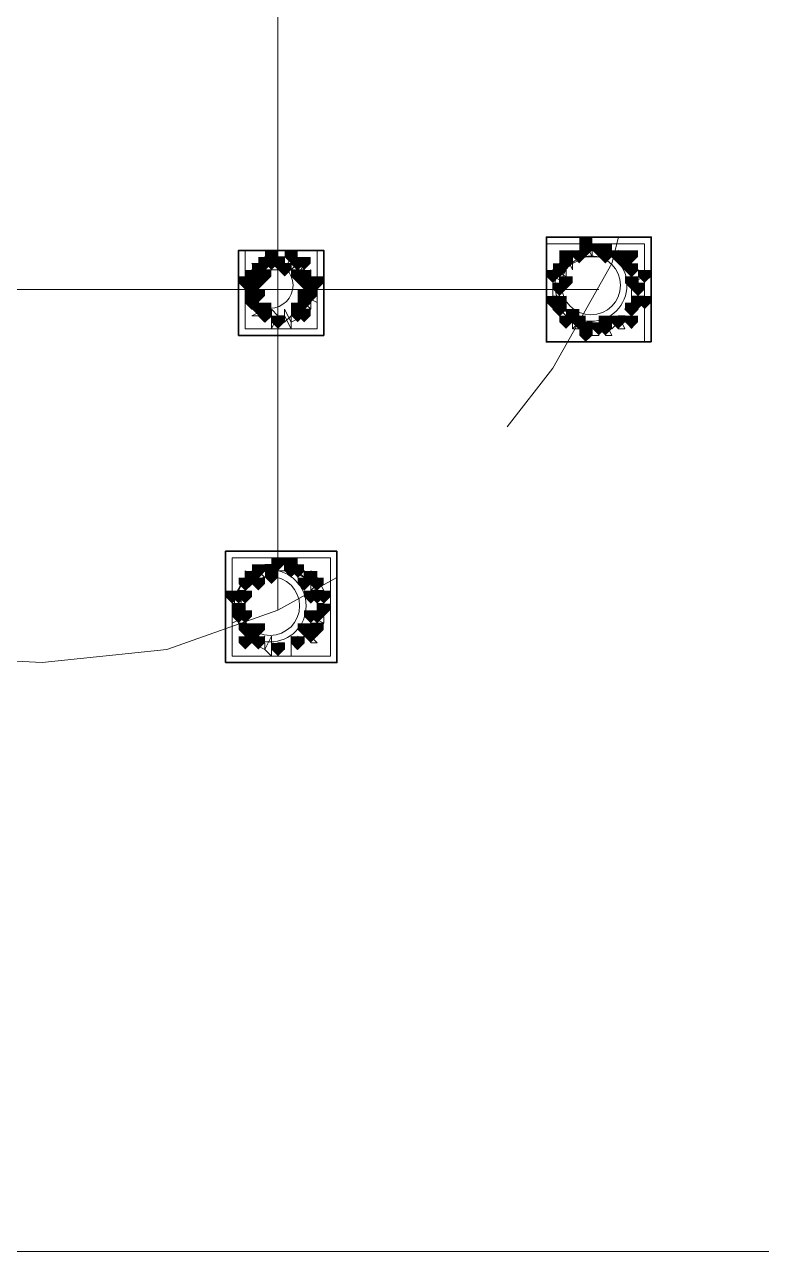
# Model space of a CAD drawing. Header units: millimetres. Extents: x 2315 to 4619, y 1334 to 1897.
# Drawn here: x 3584.15 to 3591.02, y 1530.21 to 1541.67 of the extents above; entities that cross this region are included whole.
import ezdxf

# ---------------------------------------------------------------- set-up
doc = ezdxf.new("R2010")
doc.units = ezdxf.units.MM
for name, color, linetype, true_color in [('PDF_10', 7, 'Continuous', 0x00b85c), ('PDF_AXIS', 7, 'Continuous', 0x00b85c), ('PDF_柱构件', 7, 'Continuous', 0x00b85c), ('PDF_转运站初步方案', 7, 'Continuous', 0x00b85c)]:
    doc.layers.add(name, color=color, linetype=linetype, true_color=true_color)
doc.layers.add('PDF_中心线层', color=1, linetype='Continuous')
doc.layers.add('PDF_粗实线层', color=7, linetype='Continuous')

msp = doc.modelspace()

# ---------------------------------------------------------------- hatches: boundary and pattern name
at = {"layer": 'PDF_10', "transparency": 33554559}
for points in [[(3589.503, 1539.62), (3589.442, 1539.62), (3589.442, 1539.558), (3589.503, 1539.497), (3589.564, 1539.558), (3589.564, 1539.62)], [(3589.503, 1539.62), (3589.442, 1539.62), (3589.442, 1539.558), (3589.503, 1539.497), (3589.564, 1539.558), (3589.564, 1539.62)], [(3589.503, 1539.62), (3589.442, 1539.62), (3589.442, 1539.558), (3589.503, 1539.497), (3589.564, 1539.558), (3589.564, 1539.62)], [(3586.388, 1539.497), (3586.327, 1539.497), (3586.327, 1539.436), (3586.388, 1539.375), (3586.449, 1539.436), (3586.449, 1539.497)], [(3586.388, 1539.497), (3586.327, 1539.497), (3586.327, 1539.436), (3586.388, 1539.375), (3586.449, 1539.436), (3586.449, 1539.497)], [(3586.51, 1539.497), (3586.449, 1539.497), (3586.449, 1539.436), (3586.51, 1539.375), (3586.571, 1539.436), (3586.571, 1539.497)], [(3586.51, 1539.497), (3586.449, 1539.497), (3586.449, 1539.436), (3586.51, 1539.375), (3586.571, 1539.436), (3586.571, 1539.497)], [(3586.693, 1539.497), (3586.632, 1539.497), (3586.632, 1539.436), (3586.693, 1539.375), (3586.754, 1539.436), (3586.754, 1539.497)], [(3586.693, 1539.497), (3586.632, 1539.497), (3586.632, 1539.436), (3586.693, 1539.375), (3586.754, 1539.436), (3586.754, 1539.497)], [(3589.32, 1539.558), (3589.259, 1539.558), (3589.259, 1539.497), (3589.32, 1539.436), (3589.381, 1539.497), (3589.381, 1539.558)], [(3589.32, 1539.558), (3589.259, 1539.558), (3589.259, 1539.497), (3589.32, 1539.436), (3589.381, 1539.497), (3589.381, 1539.558)], [(3589.686, 1539.558), (3589.625, 1539.558), (3589.625, 1539.497), (3589.686, 1539.436), (3589.747, 1539.497), (3589.747, 1539.558)], [(3589.686, 1539.558), (3589.625, 1539.558), (3589.625, 1539.497), (3589.686, 1539.436), (3589.747, 1539.497), (3589.747, 1539.558)], [(3586.266, 1539.375), (3586.204, 1539.375), (3586.204, 1539.314), (3586.266, 1539.253), (3586.327, 1539.314), (3586.327, 1539.375)], [(3586.266, 1539.375), (3586.204, 1539.375), (3586.204, 1539.314), (3586.266, 1539.253), (3586.327, 1539.314), (3586.327, 1539.375)], [(3586.754, 1539.375), (3586.693, 1539.375), (3586.693, 1539.314), (3586.754, 1539.253), (3586.815, 1539.314), (3586.815, 1539.375)], [(3586.754, 1539.375), (3586.693, 1539.375), (3586.693, 1539.314), (3586.754, 1539.253), (3586.815, 1539.314), (3586.815, 1539.375)], [(3589.136, 1539.436), (3589.075, 1539.436), (3589.075, 1539.375), (3589.136, 1539.314), (3589.197, 1539.375), (3589.197, 1539.436)], [(3589.136, 1539.436), (3589.075, 1539.436), (3589.075, 1539.375), (3589.136, 1539.314), (3589.197, 1539.375), (3589.197, 1539.436)], [(3589.808, 1539.436), (3589.747, 1539.436), (3589.747, 1539.375), (3589.808, 1539.314), (3589.869, 1539.375), (3589.869, 1539.436)], [(3589.808, 1539.436), (3589.747, 1539.436), (3589.747, 1539.375), (3589.808, 1539.314), (3589.869, 1539.375), (3589.869, 1539.436)], [(3589.808, 1539.436), (3589.747, 1539.436), (3589.747, 1539.375), (3589.808, 1539.314), (3589.869, 1539.375), (3589.869, 1539.436)], [(3586.266, 1539.253), (3586.204, 1539.253), (3586.204, 1539.192), (3586.266, 1539.131), (3586.327, 1539.192), (3586.327, 1539.253)], [(3586.266, 1539.253), (3586.204, 1539.253), (3586.204, 1539.192), (3586.266, 1539.131), (3586.327, 1539.192), (3586.327, 1539.253)], [(3586.815, 1539.253), (3586.754, 1539.253), (3586.754, 1539.192), (3586.815, 1539.131), (3586.876, 1539.192), (3586.876, 1539.253)], [(3586.815, 1539.253), (3586.754, 1539.253), (3586.754, 1539.192), (3586.815, 1539.131), (3586.876, 1539.192), (3586.876, 1539.253)], [(3589.136, 1539.253), (3589.075, 1539.253), (3589.075, 1539.192), (3589.136, 1539.131), (3589.197, 1539.192), (3589.197, 1539.253)], [(3589.136, 1539.253), (3589.075, 1539.253), (3589.075, 1539.192), (3589.136, 1539.131), (3589.197, 1539.192), (3589.197, 1539.253)], [(3589.869, 1539.253), (3589.808, 1539.253), (3589.808, 1539.192), (3589.869, 1539.131), (3589.93, 1539.192), (3589.93, 1539.253)], [(3589.869, 1539.253), (3589.808, 1539.253), (3589.808, 1539.192), (3589.869, 1539.131), (3589.93, 1539.192), (3589.93, 1539.253)], [(3586.266, 1539.131), (3586.204, 1539.131), (3586.204, 1539.07), (3586.266, 1539.009), (3586.327, 1539.07), (3586.327, 1539.131)], [(3586.266, 1539.131), (3586.204, 1539.131), (3586.204, 1539.07), (3586.266, 1539.009), (3586.327, 1539.07), (3586.327, 1539.131)], [(3586.754, 1539.131), (3586.693, 1539.131), (3586.693, 1539.07), (3586.754, 1539.009), (3586.815, 1539.07), (3586.815, 1539.131)], [(3586.754, 1539.131), (3586.693, 1539.131), (3586.693, 1539.07), (3586.754, 1539.009), (3586.815, 1539.07), (3586.815, 1539.131)], [(3589.136, 1539.07), (3589.075, 1539.07), (3589.075, 1539.009), (3589.136, 1538.948), (3589.197, 1539.009), (3589.197, 1539.07)], [(3589.136, 1539.07), (3589.075, 1539.07), (3589.075, 1539.009), (3589.136, 1538.948), (3589.197, 1539.009), (3589.197, 1539.07)], [(3589.808, 1539.07), (3589.747, 1539.07), (3589.747, 1539.009), (3589.808, 1538.948), (3589.869, 1539.009), (3589.869, 1539.07)], [(3589.808, 1539.07), (3589.747, 1539.07), (3589.747, 1539.009), (3589.808, 1538.948), (3589.869, 1539.009), (3589.869, 1539.07)], [(3589.808, 1539.07), (3589.747, 1539.07), (3589.747, 1539.009), (3589.808, 1538.948), (3589.869, 1539.009), (3589.869, 1539.07)], [(3586.388, 1539.009), (3586.327, 1539.009), (3586.327, 1538.948), (3586.388, 1538.887), (3586.449, 1538.948), (3586.449, 1539.009)], [(3586.388, 1539.009), (3586.327, 1539.009), (3586.327, 1538.948), (3586.388, 1538.887), (3586.449, 1538.948), (3586.449, 1539.009)], [(3586.388, 1539.009), (3586.327, 1539.009), (3586.327, 1538.948), (3586.388, 1538.887), (3586.449, 1538.948), (3586.449, 1539.009)], [(3586.51, 1538.948), (3586.449, 1538.948), (3586.449, 1538.887), (3586.51, 1538.825), (3586.571, 1538.887), (3586.571, 1538.948)], [(3586.51, 1538.948), (3586.449, 1538.948), (3586.449, 1538.887), (3586.51, 1538.825), (3586.571, 1538.887), (3586.571, 1538.948)], [(3586.693, 1539.009), (3586.632, 1539.009), (3586.632, 1538.948), (3586.693, 1538.887), (3586.754, 1538.948), (3586.754, 1539.009)], [(3586.693, 1539.009), (3586.632, 1539.009), (3586.632, 1538.948), (3586.693, 1538.887), (3586.754, 1538.948), (3586.754, 1539.009)], [(3589.32, 1538.948), (3589.259, 1538.948), (3589.259, 1538.887), (3589.32, 1538.825), (3589.381, 1538.887), (3589.381, 1538.948)], [(3589.32, 1538.948), (3589.259, 1538.948), (3589.259, 1538.887), (3589.32, 1538.825), (3589.381, 1538.887), (3589.381, 1538.948)], [(3589.686, 1538.948), (3589.625, 1538.948), (3589.625, 1538.887), (3589.686, 1538.825), (3589.747, 1538.887), (3589.747, 1538.948)], [(3589.686, 1538.948), (3589.625, 1538.948), (3589.625, 1538.887), (3589.686, 1538.825), (3589.747, 1538.887), (3589.747, 1538.948)], [(3589.503, 1538.887), (3589.442, 1538.887), (3589.442, 1538.825), (3589.503, 1538.764), (3589.564, 1538.825), (3589.564, 1538.887)], [(3589.503, 1538.887), (3589.442, 1538.887), (3589.442, 1538.825), (3589.503, 1538.764), (3589.564, 1538.825), (3589.564, 1538.887)], [(3586.327, 1536.627), (3586.266, 1536.627), (3586.266, 1536.565), (3586.327, 1536.504), (3586.388, 1536.565), (3586.388, 1536.627)], [(3586.327, 1536.627), (3586.266, 1536.627), (3586.266, 1536.565), (3586.327, 1536.504), (3586.388, 1536.565), (3586.388, 1536.627)], [(3586.51, 1536.688), (3586.449, 1536.688), (3586.449, 1536.627), (3586.51, 1536.565), (3586.571, 1536.627), (3586.571, 1536.688)], [(3586.51, 1536.688), (3586.449, 1536.688), (3586.449, 1536.627), (3586.51, 1536.565), (3586.571, 1536.627), (3586.571, 1536.688)], [(3586.693, 1536.627), (3586.632, 1536.627), (3586.632, 1536.565), (3586.693, 1536.504), (3586.754, 1536.565), (3586.754, 1536.627)], [(3586.693, 1536.627), (3586.632, 1536.627), (3586.632, 1536.565), (3586.693, 1536.504), (3586.754, 1536.565), (3586.754, 1536.627)], [(3586.204, 1536.504), (3586.143, 1536.504), (3586.143, 1536.443), (3586.204, 1536.382), (3586.266, 1536.443), (3586.266, 1536.504)], [(3586.204, 1536.504), (3586.143, 1536.504), (3586.143, 1536.443), (3586.204, 1536.382), (3586.266, 1536.443), (3586.266, 1536.504)], [(3586.876, 1536.504), (3586.815, 1536.504), (3586.815, 1536.443), (3586.876, 1536.382), (3586.937, 1536.443), (3586.937, 1536.504)], [(3586.876, 1536.504), (3586.815, 1536.504), (3586.815, 1536.443), (3586.876, 1536.382), (3586.937, 1536.443), (3586.937, 1536.504)], [(3586.143, 1536.26), (3586.082, 1536.26), (3586.082, 1536.199), (3586.143, 1536.138), (3586.204, 1536.199), (3586.204, 1536.26)], [(3586.143, 1536.26), (3586.082, 1536.26), (3586.082, 1536.199), (3586.143, 1536.138), (3586.204, 1536.199), (3586.204, 1536.26)], [(3586.937, 1536.26), (3586.876, 1536.26), (3586.876, 1536.199), (3586.937, 1536.138), (3586.999, 1536.199), (3586.999, 1536.26)], [(3586.937, 1536.26), (3586.876, 1536.26), (3586.876, 1536.199), (3586.937, 1536.138), (3586.999, 1536.199), (3586.999, 1536.26)], [(3586.204, 1536.077), (3586.143, 1536.077), (3586.143, 1536.016), (3586.204, 1535.955), (3586.266, 1536.016), (3586.266, 1536.077)], [(3586.204, 1536.077), (3586.143, 1536.077), (3586.143, 1536.016), (3586.204, 1535.955), (3586.266, 1536.016), (3586.266, 1536.077)], [(3586.876, 1536.077), (3586.815, 1536.077), (3586.815, 1536.016), (3586.876, 1535.955), (3586.937, 1536.016), (3586.937, 1536.077)], [(3586.876, 1536.077), (3586.815, 1536.077), (3586.815, 1536.016), (3586.876, 1535.955), (3586.937, 1536.016), (3586.937, 1536.077)], [(3586.327, 1535.955), (3586.266, 1535.955), (3586.266, 1535.894), (3586.327, 1535.832), (3586.388, 1535.894), (3586.388, 1535.955)], [(3586.327, 1535.955), (3586.266, 1535.955), (3586.266, 1535.894), (3586.327, 1535.832), (3586.388, 1535.894), (3586.388, 1535.955)], [(3586.693, 1535.955), (3586.632, 1535.955), (3586.632, 1535.894), (3586.693, 1535.832), (3586.754, 1535.894), (3586.754, 1535.955)], [(3586.693, 1535.955), (3586.632, 1535.955), (3586.632, 1535.894), (3586.693, 1535.832), (3586.754, 1535.894), (3586.754, 1535.955)], [(3586.51, 1535.894), (3586.449, 1535.894), (3586.449, 1535.832), (3586.51, 1535.771), (3586.571, 1535.832), (3586.571, 1535.894)], [(3586.51, 1535.894), (3586.449, 1535.894), (3586.449, 1535.832), (3586.51, 1535.771), (3586.571, 1535.832), (3586.571, 1535.894)]]:
    msp.add_hatch(color=256, dxfattribs=at).paths.add_polyline_path(points)
at = {"layer": 'PDF_柱构件', "transparency": 33554559}
for points in [[(3589.381, 1539.681), (3589.32, 1539.681), (3589.32, 1539.62), (3589.381, 1539.558), (3589.442, 1539.62), (3589.442, 1539.681)], [(3589.381, 1539.62), (3589.32, 1539.62), (3589.32, 1539.558), (3589.381, 1539.497), (3589.442, 1539.558), (3589.442, 1539.62)], [(3589.564, 1539.62), (3589.503, 1539.62), (3589.503, 1539.558), (3589.564, 1539.497), (3589.625, 1539.558), (3589.625, 1539.62)], [(3586.449, 1539.558), (3586.388, 1539.558), (3586.388, 1539.497), (3586.449, 1539.436), (3586.51, 1539.497), (3586.51, 1539.558)], [(3586.449, 1539.497), (3586.388, 1539.497), (3586.388, 1539.436), (3586.449, 1539.375), (3586.51, 1539.436), (3586.51, 1539.497)], [(3586.632, 1539.558), (3586.571, 1539.558), (3586.571, 1539.497), (3586.632, 1539.436), (3586.693, 1539.497), (3586.693, 1539.558)], [(3586.754, 1539.497), (3586.693, 1539.497), (3586.693, 1539.436), (3586.754, 1539.375), (3586.815, 1539.436), (3586.815, 1539.497)], [(3589.197, 1539.558), (3589.136, 1539.558), (3589.136, 1539.497), (3589.197, 1539.436), (3589.259, 1539.497), (3589.259, 1539.558)], [(3589.197, 1539.497), (3589.136, 1539.497), (3589.136, 1539.436), (3589.197, 1539.375), (3589.259, 1539.436), (3589.259, 1539.497)], [(3589.564, 1539.558), (3589.503, 1539.558), (3589.503, 1539.497), (3589.564, 1539.436), (3589.625, 1539.497), (3589.625, 1539.558)], [(3589.747, 1539.497), (3589.686, 1539.497), (3589.686, 1539.436), (3589.747, 1539.375), (3589.808, 1539.436), (3589.808, 1539.497)], [(3589.808, 1539.558), (3589.747, 1539.558), (3589.747, 1539.497), (3589.808, 1539.436), (3589.869, 1539.497), (3589.869, 1539.558)], [(3586.327, 1539.436), (3586.266, 1539.436), (3586.266, 1539.375), (3586.327, 1539.314), (3586.388, 1539.375), (3586.388, 1539.436)], [(3586.388, 1539.375), (3586.327, 1539.375), (3586.327, 1539.314), (3586.388, 1539.253), (3586.449, 1539.314), (3586.449, 1539.375)], [(3586.571, 1539.436), (3586.51, 1539.436), (3586.51, 1539.375), (3586.571, 1539.314), (3586.632, 1539.375), (3586.632, 1539.436)], [(3586.693, 1539.375), (3586.632, 1539.375), (3586.632, 1539.314), (3586.693, 1539.253), (3586.754, 1539.314), (3586.754, 1539.375)], [(3589.075, 1539.375), (3589.014, 1539.375), (3589.014, 1539.314), (3589.075, 1539.253), (3589.136, 1539.314), (3589.136, 1539.375)], [(3589.93, 1539.375), (3589.869, 1539.375), (3589.869, 1539.314), (3589.93, 1539.253), (3589.992, 1539.314), (3589.992, 1539.375)], [(3586.204, 1539.314), (3586.143, 1539.314), (3586.143, 1539.253), (3586.204, 1539.192), (3586.266, 1539.253), (3586.266, 1539.314)], [(3586.266, 1539.314), (3586.204, 1539.314), (3586.204, 1539.253), (3586.266, 1539.192), (3586.327, 1539.253), (3586.327, 1539.314)], [(3586.327, 1539.314), (3586.266, 1539.314), (3586.266, 1539.253), (3586.327, 1539.192), (3586.388, 1539.253), (3586.388, 1539.314)], [(3586.754, 1539.314), (3586.693, 1539.314), (3586.693, 1539.253), (3586.754, 1539.192), (3586.815, 1539.253), (3586.815, 1539.314)], [(3586.815, 1539.314), (3586.754, 1539.314), (3586.754, 1539.253), (3586.815, 1539.192), (3586.876, 1539.253), (3586.876, 1539.314)], [(3586.876, 1539.314), (3586.815, 1539.314), (3586.815, 1539.253), (3586.876, 1539.192), (3586.937, 1539.253), (3586.937, 1539.314)], [(3589.197, 1539.314), (3589.136, 1539.314), (3589.136, 1539.253), (3589.197, 1539.192), (3589.259, 1539.253), (3589.259, 1539.314)], [(3589.808, 1539.314), (3589.747, 1539.314), (3589.747, 1539.253), (3589.808, 1539.192), (3589.869, 1539.253), (3589.869, 1539.314)], [(3586.266, 1539.192), (3586.204, 1539.192), (3586.204, 1539.131), (3586.266, 1539.07), (3586.327, 1539.131), (3586.327, 1539.192)], [(3586.327, 1539.192), (3586.266, 1539.192), (3586.266, 1539.131), (3586.327, 1539.07), (3586.388, 1539.131), (3586.388, 1539.192)], [(3586.754, 1539.192), (3586.693, 1539.192), (3586.693, 1539.131), (3586.754, 1539.07), (3586.815, 1539.131), (3586.815, 1539.192)], [(3586.815, 1539.192), (3586.754, 1539.192), (3586.754, 1539.131), (3586.815, 1539.07), (3586.876, 1539.131), (3586.876, 1539.192)], [(3589.075, 1539.131), (3589.014, 1539.131), (3589.014, 1539.07), (3589.075, 1539.009), (3589.136, 1539.07), (3589.136, 1539.131)], [(3589.136, 1539.131), (3589.075, 1539.131), (3589.075, 1539.07), (3589.136, 1539.009), (3589.197, 1539.07), (3589.197, 1539.131)], [(3589.869, 1539.131), (3589.808, 1539.131), (3589.808, 1539.07), (3589.869, 1539.009), (3589.93, 1539.07), (3589.93, 1539.131)], [(3589.93, 1539.131), (3589.869, 1539.131), (3589.869, 1539.07), (3589.93, 1539.009), (3589.992, 1539.07), (3589.992, 1539.131)], [(3586.327, 1539.07), (3586.266, 1539.07), (3586.266, 1539.009), (3586.327, 1538.948), (3586.388, 1539.009), (3586.388, 1539.07)], [(3586.388, 1539.07), (3586.327, 1539.07), (3586.327, 1539.009), (3586.388, 1538.948), (3586.449, 1539.009), (3586.449, 1539.07)], [(3586.693, 1539.07), (3586.632, 1539.07), (3586.632, 1539.009), (3586.693, 1538.948), (3586.754, 1539.009), (3586.754, 1539.07)], [(3586.754, 1539.009), (3586.693, 1539.009), (3586.693, 1538.948), (3586.754, 1538.887), (3586.815, 1538.948), (3586.815, 1539.009)], [(3589.197, 1538.948), (3589.136, 1538.948), (3589.136, 1538.887), (3589.197, 1538.825), (3589.259, 1538.887), (3589.259, 1538.948)], [(3589.259, 1539.009), (3589.197, 1539.009), (3589.197, 1538.948), (3589.259, 1538.887), (3589.32, 1538.948), (3589.32, 1539.009)], [(3589.564, 1538.948), (3589.503, 1538.948), (3589.503, 1538.887), (3589.564, 1538.825), (3589.625, 1538.887), (3589.625, 1538.948)], [(3589.808, 1538.948), (3589.747, 1538.948), (3589.747, 1538.887), (3589.808, 1538.825), (3589.869, 1538.887), (3589.869, 1538.948)], [(3589.381, 1538.887), (3589.32, 1538.887), (3589.32, 1538.825), (3589.381, 1538.764), (3589.442, 1538.825), (3589.442, 1538.887)], [(3589.381, 1538.825), (3589.32, 1538.825), (3589.32, 1538.764), (3589.381, 1538.703), (3589.442, 1538.764), (3589.442, 1538.825)], [(3589.564, 1538.887), (3589.503, 1538.887), (3589.503, 1538.825), (3589.564, 1538.764), (3589.625, 1538.825), (3589.625, 1538.887)], [(3586.449, 1536.627), (3586.388, 1536.627), (3586.388, 1536.565), (3586.449, 1536.504), (3586.51, 1536.565), (3586.51, 1536.627)], [(3586.632, 1536.688), (3586.571, 1536.688), (3586.571, 1536.627), (3586.632, 1536.565), (3586.693, 1536.627), (3586.693, 1536.688)], [(3586.632, 1536.627), (3586.571, 1536.627), (3586.571, 1536.565), (3586.632, 1536.504), (3586.693, 1536.565), (3586.693, 1536.627)], [(3586.266, 1536.565), (3586.204, 1536.565), (3586.204, 1536.504), (3586.266, 1536.443), (3586.327, 1536.504), (3586.327, 1536.565)], [(3586.327, 1536.504), (3586.266, 1536.504), (3586.266, 1536.443), (3586.327, 1536.382), (3586.388, 1536.443), (3586.388, 1536.504)], [(3586.449, 1536.565), (3586.388, 1536.565), (3586.388, 1536.504), (3586.449, 1536.443), (3586.51, 1536.504), (3586.51, 1536.565)], [(3586.754, 1536.504), (3586.693, 1536.504), (3586.693, 1536.443), (3586.754, 1536.382), (3586.815, 1536.443), (3586.815, 1536.504)], [(3586.815, 1536.565), (3586.754, 1536.565), (3586.754, 1536.504), (3586.815, 1536.443), (3586.876, 1536.504), (3586.876, 1536.565)], [(3586.082, 1536.382), (3586.021, 1536.382), (3586.021, 1536.321), (3586.082, 1536.26), (3586.143, 1536.321), (3586.143, 1536.382)], [(3586.143, 1536.382), (3586.082, 1536.382), (3586.082, 1536.321), (3586.143, 1536.26), (3586.204, 1536.321), (3586.204, 1536.382)], [(3586.204, 1536.382), (3586.143, 1536.382), (3586.143, 1536.321), (3586.204, 1536.26), (3586.266, 1536.321), (3586.266, 1536.382)], [(3586.815, 1536.382), (3586.754, 1536.382), (3586.754, 1536.321), (3586.815, 1536.26), (3586.876, 1536.321), (3586.876, 1536.382)], [(3586.876, 1536.382), (3586.815, 1536.382), (3586.815, 1536.321), (3586.876, 1536.26), (3586.937, 1536.321), (3586.937, 1536.382)], [(3586.937, 1536.382), (3586.876, 1536.382), (3586.876, 1536.321), (3586.937, 1536.26), (3586.999, 1536.321), (3586.999, 1536.382)], [(3586.143, 1536.199), (3586.082, 1536.199), (3586.082, 1536.138), (3586.143, 1536.077), (3586.204, 1536.138), (3586.204, 1536.199)], [(3586.204, 1536.199), (3586.143, 1536.199), (3586.143, 1536.138), (3586.204, 1536.077), (3586.266, 1536.138), (3586.266, 1536.199)], [(3586.815, 1536.199), (3586.754, 1536.199), (3586.754, 1536.138), (3586.815, 1536.077), (3586.876, 1536.138), (3586.876, 1536.199)], [(3586.876, 1536.199), (3586.815, 1536.199), (3586.815, 1536.138), (3586.876, 1536.077), (3586.937, 1536.138), (3586.937, 1536.199)], [(3586.327, 1536.077), (3586.266, 1536.077), (3586.266, 1536.016), (3586.327, 1535.955), (3586.388, 1536.016), (3586.388, 1536.077)], [(3586.754, 1536.077), (3586.693, 1536.077), (3586.693, 1536.016), (3586.754, 1535.955), (3586.815, 1536.016), (3586.815, 1536.077)], [(3586.204, 1535.955), (3586.143, 1535.955), (3586.143, 1535.894), (3586.204, 1535.832), (3586.266, 1535.894), (3586.266, 1535.955)], [(3586.266, 1536.016), (3586.204, 1536.016), (3586.204, 1535.955), (3586.266, 1535.894), (3586.327, 1535.955), (3586.327, 1536.016)], [(3586.815, 1536.016), (3586.754, 1536.016), (3586.754, 1535.955), (3586.815, 1535.894), (3586.876, 1535.955), (3586.876, 1536.016)]]:
    msp.add_hatch(color=256, dxfattribs=at).paths.add_polyline_path(points)
at = {"layer": 'PDF_转运站初步方案', "transparency": 33554559}
for points in [[(3589.503, 1539.62), (3589.442, 1539.62), (3589.442, 1539.558), (3589.503, 1539.497), (3589.564, 1539.558), (3589.564, 1539.62)], [(3589.503, 1539.62), (3589.442, 1539.62), (3589.442, 1539.558), (3589.503, 1539.497), (3589.564, 1539.558), (3589.564, 1539.62)], [(3586.388, 1539.497), (3586.327, 1539.497), (3586.327, 1539.436), (3586.388, 1539.375), (3586.449, 1539.436), (3586.449, 1539.497)], [(3586.388, 1539.497), (3586.327, 1539.497), (3586.327, 1539.436), (3586.388, 1539.375), (3586.449, 1539.436), (3586.449, 1539.497)], [(3586.51, 1539.497), (3586.449, 1539.497), (3586.449, 1539.436), (3586.51, 1539.375), (3586.571, 1539.436), (3586.571, 1539.497)], [(3586.51, 1539.497), (3586.449, 1539.497), (3586.449, 1539.436), (3586.51, 1539.375), (3586.571, 1539.436), (3586.571, 1539.497)], [(3586.693, 1539.497), (3586.632, 1539.497), (3586.632, 1539.436), (3586.693, 1539.375), (3586.754, 1539.436), (3586.754, 1539.497)], [(3586.693, 1539.497), (3586.632, 1539.497), (3586.632, 1539.436), (3586.693, 1539.375), (3586.754, 1539.436), (3586.754, 1539.497)], [(3589.32, 1539.558), (3589.259, 1539.558), (3589.259, 1539.497), (3589.32, 1539.436), (3589.381, 1539.497), (3589.381, 1539.558)], [(3589.32, 1539.558), (3589.259, 1539.558), (3589.259, 1539.497), (3589.32, 1539.436), (3589.381, 1539.497), (3589.381, 1539.558)], [(3589.686, 1539.558), (3589.625, 1539.558), (3589.625, 1539.497), (3589.686, 1539.436), (3589.747, 1539.497), (3589.747, 1539.558)], [(3589.686, 1539.558), (3589.625, 1539.558), (3589.625, 1539.497), (3589.686, 1539.436), (3589.747, 1539.497), (3589.747, 1539.558)], [(3586.266, 1539.375), (3586.204, 1539.375), (3586.204, 1539.314), (3586.266, 1539.253), (3586.327, 1539.314), (3586.327, 1539.375)], [(3586.266, 1539.375), (3586.204, 1539.375), (3586.204, 1539.314), (3586.266, 1539.253), (3586.327, 1539.314), (3586.327, 1539.375)], [(3586.754, 1539.375), (3586.693, 1539.375), (3586.693, 1539.314), (3586.754, 1539.253), (3586.815, 1539.314), (3586.815, 1539.375)], [(3586.754, 1539.375), (3586.693, 1539.375), (3586.693, 1539.314), (3586.754, 1539.253), (3586.815, 1539.314), (3586.815, 1539.375)], [(3589.136, 1539.436), (3589.075, 1539.436), (3589.075, 1539.375), (3589.136, 1539.314), (3589.197, 1539.375), (3589.197, 1539.436)], [(3589.136, 1539.436), (3589.075, 1539.436), (3589.075, 1539.375), (3589.136, 1539.314), (3589.197, 1539.375), (3589.197, 1539.436)], [(3589.808, 1539.436), (3589.747, 1539.436), (3589.747, 1539.375), (3589.808, 1539.314), (3589.869, 1539.375), (3589.869, 1539.436)], [(3589.808, 1539.436), (3589.747, 1539.436), (3589.747, 1539.375), (3589.808, 1539.314), (3589.869, 1539.375), (3589.869, 1539.436)], [(3586.266, 1539.253), (3586.204, 1539.253), (3586.204, 1539.192), (3586.266, 1539.131), (3586.327, 1539.192), (3586.327, 1539.253)], [(3586.266, 1539.253), (3586.204, 1539.253), (3586.204, 1539.192), (3586.266, 1539.131), (3586.327, 1539.192), (3586.327, 1539.253)], [(3586.815, 1539.253), (3586.754, 1539.253), (3586.754, 1539.192), (3586.815, 1539.131), (3586.876, 1539.192), (3586.876, 1539.253)], [(3586.815, 1539.253), (3586.754, 1539.253), (3586.754, 1539.192), (3586.815, 1539.131), (3586.876, 1539.192), (3586.876, 1539.253)], [(3589.136, 1539.253), (3589.075, 1539.253), (3589.075, 1539.192), (3589.136, 1539.131), (3589.197, 1539.192), (3589.197, 1539.253)], [(3589.136, 1539.253), (3589.075, 1539.253), (3589.075, 1539.192), (3589.136, 1539.131), (3589.197, 1539.192), (3589.197, 1539.253)], [(3589.869, 1539.253), (3589.808, 1539.253), (3589.808, 1539.192), (3589.869, 1539.131), (3589.93, 1539.192), (3589.93, 1539.253)], [(3589.869, 1539.253), (3589.808, 1539.253), (3589.808, 1539.192), (3589.869, 1539.131), (3589.93, 1539.192), (3589.93, 1539.253)], [(3586.266, 1539.131), (3586.204, 1539.131), (3586.204, 1539.07), (3586.266, 1539.009), (3586.327, 1539.07), (3586.327, 1539.131)], [(3586.266, 1539.131), (3586.204, 1539.131), (3586.204, 1539.07), (3586.266, 1539.009), (3586.327, 1539.07), (3586.327, 1539.131)], [(3586.754, 1539.131), (3586.693, 1539.131), (3586.693, 1539.07), (3586.754, 1539.009), (3586.815, 1539.07), (3586.815, 1539.131)], [(3586.754, 1539.131), (3586.693, 1539.131), (3586.693, 1539.07), (3586.754, 1539.009), (3586.815, 1539.07), (3586.815, 1539.131)], [(3589.136, 1539.07), (3589.075, 1539.07), (3589.075, 1539.009), (3589.136, 1538.948), (3589.197, 1539.009), (3589.197, 1539.07)], [(3589.136, 1539.07), (3589.075, 1539.07), (3589.075, 1539.009), (3589.136, 1538.948), (3589.197, 1539.009), (3589.197, 1539.07)], [(3589.808, 1539.07), (3589.747, 1539.07), (3589.747, 1539.009), (3589.808, 1538.948), (3589.869, 1539.009), (3589.869, 1539.07)], [(3589.808, 1539.07), (3589.747, 1539.07), (3589.747, 1539.009), (3589.808, 1538.948), (3589.869, 1539.009), (3589.869, 1539.07)], [(3586.388, 1539.009), (3586.327, 1539.009), (3586.327, 1538.948), (3586.388, 1538.887), (3586.449, 1538.948), (3586.449, 1539.009)], [(3586.388, 1539.009), (3586.327, 1539.009), (3586.327, 1538.948), (3586.388, 1538.887), (3586.449, 1538.948), (3586.449, 1539.009)], [(3586.51, 1538.948), (3586.449, 1538.948), (3586.449, 1538.887), (3586.51, 1538.825), (3586.571, 1538.887), (3586.571, 1538.948)], [(3586.51, 1538.948), (3586.449, 1538.948), (3586.449, 1538.887), (3586.51, 1538.825), (3586.571, 1538.887), (3586.571, 1538.948)], [(3586.693, 1539.009), (3586.632, 1539.009), (3586.632, 1538.948), (3586.693, 1538.887), (3586.754, 1538.948), (3586.754, 1539.009)], [(3586.693, 1539.009), (3586.632, 1539.009), (3586.632, 1538.948), (3586.693, 1538.887), (3586.754, 1538.948), (3586.754, 1539.009)], [(3589.32, 1538.948), (3589.259, 1538.948), (3589.259, 1538.887), (3589.32, 1538.825), (3589.381, 1538.887), (3589.381, 1538.948)], [(3589.32, 1538.948), (3589.259, 1538.948), (3589.259, 1538.887), (3589.32, 1538.825), (3589.381, 1538.887), (3589.381, 1538.948)], [(3589.686, 1538.948), (3589.625, 1538.948), (3589.625, 1538.887), (3589.686, 1538.825), (3589.747, 1538.887), (3589.747, 1538.948)], [(3589.686, 1538.948), (3589.625, 1538.948), (3589.625, 1538.887), (3589.686, 1538.825), (3589.747, 1538.887), (3589.747, 1538.948)], [(3589.503, 1538.887), (3589.442, 1538.887), (3589.442, 1538.825), (3589.503, 1538.764), (3589.564, 1538.825), (3589.564, 1538.887)], [(3589.503, 1538.887), (3589.442, 1538.887), (3589.442, 1538.825), (3589.503, 1538.764), (3589.564, 1538.825), (3589.564, 1538.887)], [(3586.327, 1536.627), (3586.266, 1536.627), (3586.266, 1536.565), (3586.327, 1536.504), (3586.388, 1536.565), (3586.388, 1536.627)], [(3586.327, 1536.627), (3586.266, 1536.627), (3586.266, 1536.565), (3586.327, 1536.504), (3586.388, 1536.565), (3586.388, 1536.627)], [(3586.51, 1536.688), (3586.449, 1536.688), (3586.449, 1536.627), (3586.51, 1536.565), (3586.571, 1536.627), (3586.571, 1536.688)], [(3586.51, 1536.688), (3586.449, 1536.688), (3586.449, 1536.627), (3586.51, 1536.565), (3586.571, 1536.627), (3586.571, 1536.688)], [(3586.693, 1536.627), (3586.632, 1536.627), (3586.632, 1536.565), (3586.693, 1536.504), (3586.754, 1536.565), (3586.754, 1536.627)], [(3586.693, 1536.627), (3586.632, 1536.627), (3586.632, 1536.565), (3586.693, 1536.504), (3586.754, 1536.565), (3586.754, 1536.627)], [(3586.204, 1536.504), (3586.143, 1536.504), (3586.143, 1536.443), (3586.204, 1536.382), (3586.266, 1536.443), (3586.266, 1536.504)], [(3586.204, 1536.504), (3586.143, 1536.504), (3586.143, 1536.443), (3586.204, 1536.382), (3586.266, 1536.443), (3586.266, 1536.504)], [(3586.876, 1536.504), (3586.815, 1536.504), (3586.815, 1536.443), (3586.876, 1536.382), (3586.937, 1536.443), (3586.937, 1536.504)], [(3586.876, 1536.504), (3586.815, 1536.504), (3586.815, 1536.443), (3586.876, 1536.382), (3586.937, 1536.443), (3586.937, 1536.504)], [(3586.143, 1536.26), (3586.082, 1536.26), (3586.082, 1536.199), (3586.143, 1536.138), (3586.204, 1536.199), (3586.204, 1536.26)], [(3586.143, 1536.26), (3586.082, 1536.26), (3586.082, 1536.199), (3586.143, 1536.138), (3586.204, 1536.199), (3586.204, 1536.26)], [(3586.937, 1536.26), (3586.876, 1536.26), (3586.876, 1536.199), (3586.937, 1536.138), (3586.999, 1536.199), (3586.999, 1536.26)], [(3586.937, 1536.26), (3586.876, 1536.26), (3586.876, 1536.199), (3586.937, 1536.138), (3586.999, 1536.199), (3586.999, 1536.26)], [(3586.204, 1536.077), (3586.143, 1536.077), (3586.143, 1536.016), (3586.204, 1535.955), (3586.266, 1536.016), (3586.266, 1536.077)], [(3586.204, 1536.077), (3586.143, 1536.077), (3586.143, 1536.016), (3586.204, 1535.955), (3586.266, 1536.016), (3586.266, 1536.077)], [(3586.876, 1536.077), (3586.815, 1536.077), (3586.815, 1536.016), (3586.876, 1535.955), (3586.937, 1536.016), (3586.937, 1536.077)], [(3586.876, 1536.077), (3586.815, 1536.077), (3586.815, 1536.016), (3586.876, 1535.955), (3586.937, 1536.016), (3586.937, 1536.077)], [(3586.327, 1535.955), (3586.266, 1535.955), (3586.266, 1535.894), (3586.327, 1535.832), (3586.388, 1535.894), (3586.388, 1535.955)], [(3586.327, 1535.955), (3586.266, 1535.955), (3586.266, 1535.894), (3586.327, 1535.832), (3586.388, 1535.894), (3586.388, 1535.955)], [(3586.693, 1535.955), (3586.632, 1535.955), (3586.632, 1535.894), (3586.693, 1535.832), (3586.754, 1535.894), (3586.754, 1535.955)], [(3586.693, 1535.955), (3586.632, 1535.955), (3586.632, 1535.894), (3586.693, 1535.832), (3586.754, 1535.894), (3586.754, 1535.955)], [(3586.51, 1535.894), (3586.449, 1535.894), (3586.449, 1535.832), (3586.51, 1535.771), (3586.571, 1535.832), (3586.571, 1535.894)], [(3586.51, 1535.894), (3586.449, 1535.894), (3586.449, 1535.832), (3586.51, 1535.771), (3586.571, 1535.832), (3586.571, 1535.894)]]:
    msp.add_hatch(color=256, dxfattribs=at).paths.add_polyline_path(points)

# ---------------------------------------------------------------- linework, layer by layer
at = {"layer": 'PDF_10', "lineweight": 18}
for points in [[(3586.51, 1539.497), (3586.51, 1539.436), (3586.571, 1539.436)], [(3589.259, 1539.497), (3589.32, 1539.497), (3589.259, 1539.558)], [(3589.442, 1539.558), (3589.503, 1539.558)], [(3589.625, 1539.497), (3589.686, 1539.497), (3589.686, 1539.558)], [(3586.327, 1539.314), (3586.266, 1539.314), (3586.327, 1539.375)], [(3586.388, 1539.436), (3586.388, 1539.375), (3586.449, 1539.436)], [(3586.632, 1539.436), (3586.693, 1539.375)], [(3586.632, 1539.375), (3586.693, 1539.436)], [(3586.754, 1539.375), (3586.815, 1539.314), (3586.754, 1539.314)], [(3589.136, 1539.314), (3589.197, 1539.375), (3589.136, 1539.375)], [(3589.808, 1539.375), (3589.808, 1539.314)], [(3586.266, 1539.131), (3586.266, 1539.192), (3586.204, 1539.192)], [(3586.754, 1539.192), (3586.815, 1539.192), (3586.815, 1539.131)], [(3589.136, 1539.131), (3589.136, 1539.192), (3589.075, 1539.192)], [(3589.808, 1539.192), (3589.869, 1539.192), (3589.869, 1539.131)], [(3586.327, 1539.009), (3586.266, 1539.07)], [(3586.327, 1539.07), (3586.266, 1539.009)], [(3586.815, 1539.07), (3586.754, 1539.009)], [(3586.754, 1539.07), (3586.815, 1539.009)], [(3586.449, 1538.948), (3586.388, 1538.948)], [(3586.571, 1538.887), (3586.51, 1538.887), (3586.51, 1538.948)], [(3586.693, 1538.948), (3586.632, 1538.948), (3586.693, 1538.948)], [(3589.197, 1538.948), (3589.136, 1539.009), (3589.197, 1539.009)], [(3589.808, 1539.009), (3589.808, 1538.948)], [(3589.32, 1538.825), (3589.259, 1538.887)], [(3589.32, 1538.887), (3589.259, 1538.825)], [(3589.503, 1538.764), (3589.503, 1538.825), (3589.442, 1538.825)], [(3589.686, 1538.825), (3589.686, 1538.887), (3589.625, 1538.825)], [(3586.571, 1536.627), (3586.51, 1536.627), (3586.51, 1536.565)], [(3586.388, 1536.565), (3586.327, 1536.504)], [(3586.388, 1536.504), (3586.327, 1536.565)], [(3586.754, 1536.504), (3586.693, 1536.565)], [(3586.693, 1536.504), (3586.754, 1536.565)], [(3586.204, 1536.443), (3586.204, 1536.382), (3586.204, 1536.443)], [(3586.876, 1536.382), (3586.815, 1536.443)], [(3586.815, 1536.382), (3586.876, 1536.443)], [(3586.143, 1536.26), (3586.143, 1536.199), (3586.204, 1536.199)], [(3586.876, 1536.199), (3586.937, 1536.199), (3586.937, 1536.26)], [(3586.204, 1536.016), (3586.204, 1536.077), (3586.204, 1536.016)], [(3586.815, 1536.016), (3586.876, 1536.077)], [(3586.815, 1536.077), (3586.876, 1536.016)], [(3586.388, 1535.955), (3586.327, 1535.894), (3586.388, 1535.894)], [(3586.693, 1535.894), (3586.754, 1535.894), (3586.693, 1535.955)], [(3586.51, 1535.894), (3586.51, 1535.832), (3586.571, 1535.832)]]:
    msp.add_lwpolyline(points, dxfattribs=at)
at = {"layer": 'PDF_AXIS', "lineweight": 18}
for points in [[(3589.93, 1538.703), (3589.93, 1539.62), (3589.014, 1539.62), (3589.014, 1538.703)], [(3586.876, 1538.825), (3586.876, 1539.558), (3586.204, 1539.558), (3586.204, 1538.825)], [(3586.082, 1535.771), (3586.082, 1536.688), (3586.999, 1536.688), (3586.999, 1535.771)]]:
    msp.add_lwpolyline(points, close=True, dxfattribs=at)
at = {"layer": 'PDF_中心线层', "color": 112, "lineweight": 18, "true_color": 0x00b85c}
for points in [[(3586.51, 1547.133), (3586.51, 1536.199)], [(3578.081, 1541.635), (3578.081, 1541.085), (3578.264, 1539.986), (3578.692, 1538.948), (3579.302, 1537.97), (3580.096, 1537.176), (3581.013, 1536.504), (3582.051, 1536.016), (3583.15, 1535.771), (3584.311, 1535.71), (3585.472, 1535.832), (3586.51, 1536.199), (3587.06, 1536.504)], [(3588.648, 1537.909), (3589.075, 1538.459), (3589.625, 1539.436), (3589.686, 1539.681)], [(3578.569, 1539.192), (3589.503, 1539.192)]]:
    msp.add_lwpolyline(points, dxfattribs=at)
at = {"layer": 'PDF_柱构件', "lineweight": 18}
for points in [[(3589.381, 1539.62), (3589.381, 1539.497), (3589.442, 1539.497)], [(3589.442, 1539.497), (3589.503, 1539.497), (3589.503, 1539.62), (3589.442, 1539.62)], [(3589.564, 1539.62), (3589.564, 1539.497), (3589.625, 1539.62)], [(3586.388, 1539.375), (3586.449, 1539.375), (3586.388, 1539.497), (3586.327, 1539.436)], [(3586.449, 1539.497), (3586.449, 1539.375), (3586.51, 1539.375)], [(3586.51, 1539.436), (3586.571, 1539.436), (3586.571, 1539.497), (3586.51, 1539.497)], [(3586.632, 1539.497), (3586.571, 1539.375)], [(3586.632, 1539.375), (3586.693, 1539.375), (3586.754, 1539.436), (3586.632, 1539.497)], [(3589.197, 1539.497), (3589.259, 1539.375), (3589.259, 1539.436)], [(3589.259, 1539.436), (3589.381, 1539.497), (3589.32, 1539.558), (3589.259, 1539.497)], [(3589.625, 1539.497), (3589.686, 1539.436), (3589.747, 1539.497), (3589.686, 1539.558)], [(3589.808, 1539.497), (3589.686, 1539.436), (3589.747, 1539.375)], [(3586.327, 1539.253), (3586.327, 1539.314), (3586.266, 1539.375), (3586.204, 1539.314)], [(3586.266, 1539.436), (3586.388, 1539.314), (3586.327, 1539.436)], [(3586.754, 1539.436), (3586.693, 1539.314)], [(3586.693, 1539.314), (3586.754, 1539.253), (3586.815, 1539.314), (3586.815, 1539.375)], [(3589.197, 1539.314), (3589.197, 1539.375), (3589.136, 1539.436), (3589.075, 1539.375)], [(3589.747, 1539.375), (3589.808, 1539.314), (3589.869, 1539.375), (3589.808, 1539.436)], [(3586.204, 1539.253), (3586.327, 1539.253)], [(3586.327, 1539.131), (3586.327, 1539.253), (3586.204, 1539.253), (3586.204, 1539.131)], [(3586.876, 1539.253), (3586.754, 1539.253)], [(3586.754, 1539.253), (3586.754, 1539.131), (3586.876, 1539.131), (3586.876, 1539.253)], [(3589.075, 1539.314), (3589.197, 1539.253)], [(3589.136, 1539.131), (3589.136, 1539.253), (3589.075, 1539.253), (3589.075, 1539.131)], [(3589.93, 1539.314), (3589.808, 1539.253)], [(3589.808, 1539.253), (3589.808, 1539.131), (3589.93, 1539.131), (3589.93, 1539.253)], [(3586.204, 1539.07), (3586.327, 1539.131), (3586.204, 1539.131)], [(3586.327, 1539.009), (3586.327, 1539.131), (3586.204, 1539.07), (3586.266, 1539.009)], [(3586.754, 1539.131), (3586.693, 1539.009), (3586.815, 1539.009), (3586.815, 1539.07)], [(3586.876, 1539.131), (3586.754, 1539.131), (3586.876, 1539.07)], [(3589.075, 1539.07), (3589.197, 1539.07), (3589.197, 1539.131)], [(3589.93, 1539.07), (3589.808, 1539.131), (3589.808, 1539.07)], [(3589.197, 1539.009), (3589.197, 1539.07), (3589.075, 1539.009), (3589.136, 1538.948)], [(3589.808, 1539.07), (3589.747, 1539.009), (3589.808, 1538.948), (3589.869, 1539.009)], [(3586.327, 1538.948), (3586.388, 1539.009), (3586.266, 1538.948)], [(3586.449, 1538.948), (3586.388, 1539.009), (3586.327, 1538.948), (3586.388, 1538.887)], [(3586.449, 1538.825), (3586.51, 1538.948), (3586.449, 1539.009), (3586.449, 1538.887)], [(3586.571, 1538.948), (3586.51, 1538.948), (3586.51, 1538.887), (3586.571, 1538.887)], [(3586.632, 1538.887), (3586.571, 1539.009), (3586.571, 1538.948), (3586.632, 1538.825)], [(3586.693, 1539.009), (3586.632, 1538.948), (3586.632, 1538.887), (3586.754, 1538.948)], [(3586.754, 1538.948), (3586.693, 1539.009)], [(3589.197, 1538.887), (3589.259, 1538.948)], [(3589.381, 1538.887), (3589.259, 1538.948), (3589.259, 1538.825), (3589.32, 1538.825)], [(3589.686, 1538.948), (3589.625, 1538.887), (3589.686, 1538.825), (3589.747, 1538.825)], [(3589.808, 1538.887), (3589.747, 1538.948), (3589.686, 1538.948)], [(3589.381, 1538.764), (3589.442, 1538.887), (3589.381, 1538.887)], [(3589.503, 1538.825), (3589.442, 1538.825), (3589.442, 1538.764), (3589.503, 1538.764)], [(3589.625, 1538.764), (3589.564, 1538.887), (3589.564, 1538.764)], [(3586.388, 1536.565), (3586.327, 1536.504), (3586.266, 1536.565), (3586.388, 1536.627)], [(3586.449, 1536.627), (3586.449, 1536.504), (3586.388, 1536.627)], [(3586.571, 1536.565), (3586.51, 1536.565), (3586.51, 1536.627), (3586.571, 1536.627)], [(3586.632, 1536.627), (3586.632, 1536.504), (3586.632, 1536.565)], [(3586.754, 1536.504), (3586.632, 1536.565), (3586.693, 1536.627), (3586.754, 1536.565)], [(3586.266, 1536.443), (3586.204, 1536.382), (3586.143, 1536.382), (3586.204, 1536.504)], [(3586.204, 1536.565), (3586.327, 1536.443), (3586.204, 1536.504)], [(3586.876, 1536.504), (3586.754, 1536.443), (3586.815, 1536.565)], [(3586.815, 1536.382), (3586.815, 1536.443), (3586.876, 1536.504), (3586.937, 1536.382)], [(3586.082, 1536.321), (3586.204, 1536.321)], [(3586.937, 1536.321), (3586.815, 1536.321)], [(3586.204, 1536.26), (3586.204, 1536.199), (3586.082, 1536.199), (3586.082, 1536.26)], [(3586.876, 1536.199), (3586.876, 1536.26), (3586.937, 1536.26), (3586.937, 1536.199)], [(3586.082, 1536.138), (3586.204, 1536.138), (3586.082, 1536.077)], [(3586.204, 1536.077), (3586.266, 1536.016), (3586.204, 1535.955), (3586.143, 1536.077)], [(3586.937, 1536.077), (3586.815, 1536.138), (3586.937, 1536.138)], [(3586.815, 1536.016), (3586.815, 1536.077), (3586.937, 1536.077), (3586.876, 1535.955)], [(3586.204, 1535.894), (3586.327, 1536.016)], [(3586.327, 1535.955), (3586.388, 1535.894), (3586.388, 1535.832), (3586.266, 1535.894)], [(3586.388, 1535.832), (3586.449, 1535.955), (3586.449, 1535.894), (3586.449, 1535.771)], [(3586.632, 1535.771), (3586.632, 1535.894), (3586.632, 1535.955), (3586.632, 1535.832)], [(3586.632, 1535.894), (3586.754, 1535.955), (3586.754, 1535.894), (3586.693, 1535.832)], [(3586.815, 1535.894), (3586.754, 1536.016), (3586.876, 1535.894)], [(3586.51, 1535.894), (3586.571, 1535.894), (3586.571, 1535.832), (3586.51, 1535.832)]]:
    msp.add_lwpolyline(points, close=True, dxfattribs=at)
for points in [[(3586.571, 1539.436), (3586.632, 1539.436)], [(3586.693, 1539.375), (3586.754, 1539.375)], [(3589.136, 1539.253), (3589.136, 1539.314)], [(3589.869, 1539.314), (3589.869, 1539.253)], [(3586.449, 1538.887), (3586.449, 1538.948)], [(3586.632, 1538.948), (3586.571, 1538.887)], [(3586.754, 1539.009), (3586.693, 1539.009)], [(3589.197, 1538.887), (3589.197, 1538.948)], [(3589.747, 1538.948), (3589.747, 1538.887)], [(3586.449, 1535.894), (3586.449, 1535.832)], [(3586.632, 1535.832), (3586.632, 1535.894)]]:
    msp.add_lwpolyline(points, dxfattribs=at)
at = {"layer": 'PDF_粗实线层', "color": 112, "lineweight": 35, "true_color": 0x00b85c}
for points in [[(3589.992, 1538.703), (3589.992, 1539.681), (3589.014, 1539.681), (3589.014, 1538.703)], [(3586.937, 1538.764), (3586.143, 1538.764), (3586.143, 1539.558), (3586.937, 1539.558)], [(3586.021, 1535.71), (3586.021, 1536.749), (3587.06, 1536.749), (3587.06, 1535.71)]]:
    msp.add_lwpolyline(points, close=True, dxfattribs=at)
at = {"layer": 'PDF_转运站初步方案', "color": 142, "lineweight": 5, "true_color": 0x00a5dd}
msp.add_lwpolyline([(3419.942, 1530.213), (4209.904, 1530.213)], dxfattribs=at)
at = {"layer": 'PDF_转运站初步方案', "lineweight": 18}
for centre, radius in [((3589.43, 1539.232), 0.336), ((3589.43, 1539.232), 0.275), ((3586.437, 1539.232), 0.214), ((3586.437, 1539.232), 0.214), ((3586.437, 1536.239), 0.336), ((3586.437, 1536.239), 0.275)]:
    msp.add_circle(centre, radius, dxfattribs=at)

doc.saveas('drawing.dxf')
